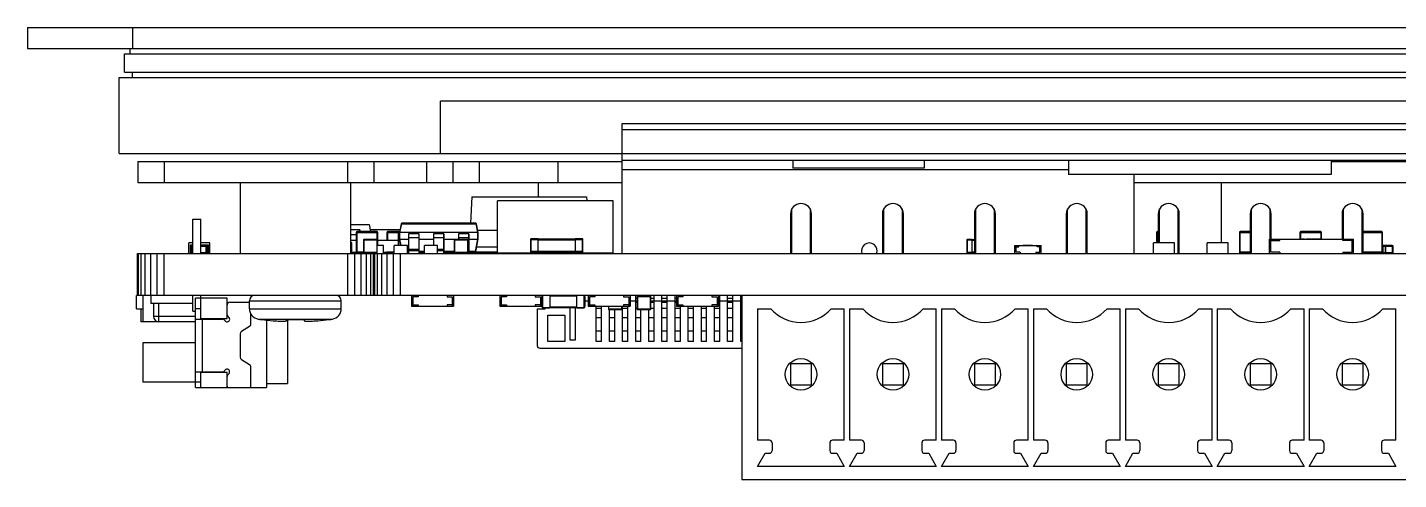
# Model space of a CAD drawing. Header units: inches. Extents: x -190 to 160, y -110 to 38.
# Drawn here: x -152.1 to -99.9, y -109.9 to -92.7 of the extents above; entities that cross this region are included whole.
import ezdxf

# ---------------------------------------------------------------- set-up
doc = ezdxf.new("R2010")
doc.units = ezdxf.units.IN
doc.header["$LTSCALE"] = 1.21
doc.header["$MEASUREMENT"] = 0
doc.layers.get('0').update_dxf_attribs({"linetype": 'CONTINUOUS'})
doc.layers.add('02___PRT_ALL_AXES', color=7, linetype='CONTINUOUS')

msp = doc.modelspace()

# ---------------------------------------------------------------- linework, layer by layer
at = {"color": 7, "linetype": 'Continuous'}
for p, q in [((-152.059, -92.674), (-152.059, -93.474)), ((-152.059, -92.674), (-39.659, -92.674)), ((-148.059, -92.674), (-148.059, -93.474)), ((-152.059, -93.474), (-39.659, -93.474)), ((-148.359, -94.374), (-148.359, -93.674)), ((-148.359, -93.674), (-68.124, -93.674)), ((-148.159, -93.474), (-148.159, -93.674)), ((-148.359, -94.374), (-68.124, -94.374)), ((-148.059, -94.574), (-148.059, -94.374)), ((-148.569, -97.474), (-148.569, -94.574)), ((-148.569, -94.574), (-68.124, -94.574)), ((-136.328, -97.474), (-136.328, -95.485)), ((-72.208, -95.485), (-136.328, -95.485)), ((-129.419, -101.274), (-129.419, -96.324)), ((-129.419, -96.324), (-77.919, -96.324)), ((-77.919, -96.574), (-129.419, -96.574)), ((-148.569, -97.474), (-68.124, -97.474)), ((-147.859, -97.774), (-147.859, -98.574)), ((-147.859, -97.774), (-129.419, -97.774)), ((-146.859, -97.774), (-146.859, -98.574)), ((-139.859, -98.574), (-139.859, -97.774)), ((-138.859, -98.574), (-138.859, -97.774)), ((-136.859, -98.574), (-136.859, -97.774)), ((-135.859, -97.774), (-135.859, -98.574)), ((-134.859, -97.774), (-134.859, -98.574)), ((-131.859, -98.574), (-131.859, -97.774)), ((-129.419, -97.724), (-77.919, -97.724)), ((-129.419, -98.074), (-112.419, -98.074)), ((-122.919, -97.724), (-122.919, -98.024)), ((-117.919, -98.024), (-122.919, -98.024)), ((-117.919, -97.724), (-117.919, -98.024)), ((-112.419, -97.724), (-112.419, -98.274)), ((-102.419, -97.724), (-102.419, -98.274)), ((-102.419, -97.774), (-67.694, -97.774)), ((-147.859, -98.574), (-129.419, -98.574)), ((-143.959, -98.574), (-143.959, -101.274)), ((-139.759, -98.574), (-139.759, -101.274)), ((-132.609, -98.574), (-132.609, -99.123)), ((-102.419, -98.274), (-112.419, -98.274)), ((-109.919, -101.274), (-109.919, -98.274)), ((-109.919, -98.574), (-64.394, -98.574)), ((-106.609, -98.574), (-106.609, -100.874)), ((-135.143, -99.123), (-135.195, -100.124)), ((-135.143, -99.123), (-130.775, -99.123)), ((-130.775, -99.123), (-130.767, -99.274)), ((-134.159, -101.249), (-134.159, -99.274)), ((-129.759, -99.274), (-134.159, -99.274)), ((-129.759, -101.249), (-129.759, -99.274)), ((-122.959, -101.274), (-122.959, -99.58)), ((-122.259, -99.58), (-122.259, -101.274)), ((-119.459, -101.274), (-119.459, -99.58)), ((-118.759, -99.58), (-118.759, -101.274)), ((-115.959, -101.274), (-115.959, -99.58)), ((-115.259, -99.58), (-115.259, -101.274)), ((-112.459, -101.274), (-112.459, -99.58)), ((-111.759, -99.58), (-111.759, -101.274)), ((-108.959, -100.874), (-108.959, -99.58)), ((-108.259, -99.58), (-108.259, -101.274)), ((-105.459, -101.274), (-105.459, -99.58)), ((-104.759, -99.58), (-104.759, -100.724)), ((-101.959, -100.724), (-101.959, -99.58)), ((-101.259, -99.58), (-101.259, -101.274)), ((-145.759, -101.274), (-145.759, -99.974)), ((-145.759, -99.974), (-145.459, -99.974)), ((-145.459, -101.274), (-145.459, -99.974)), ((-139.759, -100.174), (-139.045, -100.174)), ((-139.045, -100.174), (-138.999, -100.439)), ((-137.836, -100.144), (-137.9, -100.474)), ((-137.876, -100.474), (-137.811, -100.144)), ((-137.836, -100.144), (-137.811, -100.144)), ((-137.811, -100.144), (-137.811, -100.124)), ((-134.989, -100.124), (-137.811, -100.124)), ((-137.811, -100.144), (-134.989, -100.144)), ((-134.989, -100.124), (-134.989, -100.144)), ((-134.989, -100.144), (-134.925, -100.474)), ((-134.989, -100.144), (-134.964, -100.144)), ((-134.9, -100.474), (-134.964, -100.144)), ((-123.009, -99.774), (-123.009, -101.274)), ((-122.209, -101.274), (-122.209, -99.774)), ((-119.509, -99.774), (-119.509, -101.274)), ((-118.709, -101.274), (-118.709, -99.774)), ((-116.009, -99.774), (-116.009, -101.274)), ((-115.209, -101.274), (-115.209, -99.774)), ((-112.509, -99.774), (-112.509, -101.274)), ((-111.709, -101.274), (-111.709, -99.774)), ((-109.009, -99.774), (-109.009, -100.874)), ((-108.209, -101.274), (-108.209, -99.774)), ((-105.509, -99.774), (-105.509, -101.274)), ((-104.709, -100.724), (-104.709, -99.774)), ((-102.009, -99.774), (-102.009, -100.724)), ((-101.209, -101.274), (-101.209, -99.774)), ((-139.409, -100.374), (-139.759, -100.374)), ((-139.759, -100.546), (-139.541, -100.546)), ((-139.541, -100.469), (-139.541, -101.229)), ((-139.541, -100.469), (-138.721, -100.469)), ((-139.511, -101.259), (-139.511, -100.439)), ((-138.751, -100.439), (-139.511, -100.439)), ((-139.409, -100.374), (-139.409, -100.439)), ((-139.404, -100.439), (-139.404, -100.379)), ((-139.24, -101.259), (-139.24, -100.739)), ((-138.76, -100.739), (-139.24, -100.739)), ((-137.881, -100.374), (-139.01, -100.374)), ((-138.76, -100.739), (-138.76, -101.259)), ((-138.751, -100.439), (-138.751, -100.741)), ((-138.721, -100.973), (-138.721, -100.469)), ((-138.371, -100.469), (-138.371, -100.774)), ((-138.371, -100.469), (-137.899, -100.469)), ((-138.341, -100.774), (-138.341, -100.439)), ((-137.893, -100.439), (-138.341, -100.439)), ((-137.949, -100.469), (-137.949, -100.974)), ((-137.919, -100.974), (-137.919, -100.439)), ((-137.9, -100.474), (-137.9, -100.724)), ((-137.876, -100.474), (-137.9, -100.474)), ((-137.9, -100.724), (-137.856, -100.973)), ((-137.875, -100.724), (-137.9, -100.724)), ((-137.875, -100.724), (-137.875, -100.474)), ((-134.925, -100.474), (-137.875, -100.474)), ((-137.832, -100.973), (-137.875, -100.724)), ((-137.875, -100.724), (-137.55, -100.724)), ((-137.55, -100.534), (-137.55, -101.274)), ((-137.55, -100.662), (-137.54, -100.659)), ((-137.54, -101.274), (-137.54, -100.524)), ((-137.16, -100.524), (-137.54, -100.524)), ((-137.54, -100.659), (-137.16, -100.659)), ((-137.16, -100.524), (-137.16, -101.274)), ((-137.16, -100.659), (-137.15, -100.662)), ((-137.15, -101.274), (-137.15, -100.534)), ((-137.15, -100.724), (-136.6, -100.724)), ((-136.6, -100.534), (-136.6, -100.974)), ((-136.6, -100.662), (-136.59, -100.659)), ((-136.59, -100.974), (-136.59, -100.524)), ((-136.21, -100.524), (-136.59, -100.524)), ((-136.59, -100.659), (-136.21, -100.659)), ((-136.21, -100.524), (-136.21, -101.274)), ((-136.21, -100.659), (-136.2, -100.662)), ((-136.2, -101.274), (-136.2, -100.534)), ((-136.2, -100.724), (-135.65, -100.724)), ((-135.79, -101.259), (-135.79, -100.739)), ((-135.31, -100.739), (-135.79, -100.739)), ((-135.65, -100.534), (-135.65, -100.739)), ((-135.65, -100.662), (-135.64, -100.659)), ((-135.64, -100.739), (-135.64, -100.524)), ((-135.26, -100.524), (-135.64, -100.524)), ((-135.64, -100.659), (-135.26, -100.659)), ((-135.31, -100.739), (-135.31, -101.259)), ((-135.26, -100.524), (-135.26, -101.274)), ((-135.26, -100.659), (-135.25, -100.662)), ((-135.25, -101.274), (-135.25, -100.534)), ((-135.25, -100.724), (-134.925, -100.724)), ((-134.925, -100.724), (-135.009, -101.203)), ((-134.985, -101.203), (-134.9, -100.724)), ((-134.925, -100.474), (-134.925, -100.724)), ((-134.9, -100.474), (-134.925, -100.474)), ((-134.9, -100.724), (-134.925, -100.724)), ((-134.918, -100.383), (-134.159, -100.383)), ((-134.9, -100.724), (-134.9, -100.474)), ((-132.909, -100.743), (-132.909, -101.203)), ((-132.909, -100.743), (-132.609, -100.743)), ((-132.879, -101.233), (-132.879, -100.713)), ((-132.609, -100.713), (-132.879, -100.713)), ((-132.609, -101.233), (-132.609, -100.713)), ((-131.209, -100.723), (-132.609, -100.723)), ((-131.209, -100.713), (-131.209, -101.233)), ((-130.939, -100.713), (-131.209, -100.713)), ((-131.209, -100.743), (-130.909, -100.743)), ((-130.939, -100.713), (-130.939, -101.233)), ((-130.909, -101.203), (-130.909, -100.743)), ((-116.269, -101.259), (-116.269, -100.739)), ((-116.089, -100.739), (-116.269, -100.739)), ((-116.089, -101.259), (-116.089, -100.739)), ((-109.069, -100.469), (-109.069, -100.874)), ((-109.069, -100.469), (-109.009, -100.469)), ((-109.039, -100.874), (-109.039, -100.439)), ((-109.009, -100.439), (-109.039, -100.439)), ((-105.919, -100.469), (-105.919, -101.229)), ((-105.919, -100.469), (-105.509, -100.469)), ((-105.889, -101.259), (-105.889, -100.439)), ((-105.509, -100.439), (-105.889, -100.439)), ((-104.775, -101.274), (-104.775, -100.724)), ((-104.775, -100.724), (-101.575, -100.724)), ((-104.725, -101.224), (-104.725, -100.724)), ((-104.375, -100.774), (-104.375, -100.724)), ((-103.614, -100.469), (-103.614, -100.724)), ((-103.614, -100.469), (-102.794, -100.469)), ((-103.584, -100.724), (-103.584, -100.439)), ((-102.824, -100.439), (-103.584, -100.439)), ((-103.53, -100.723), (-103.53, -100.724)), ((-103.44, -100.723), (-103.53, -100.723)), ((-103.471, -100.723), (-103.471, -100.724)), ((-103.44, -100.723), (-103.44, -100.724)), ((-103.36, -100.724), (-103.36, -100.723)), ((-103.192, -100.723), (-103.36, -100.723)), ((-103.192, -100.723), (-103.192, -100.724)), ((-103.163, -100.723), (-103.163, -100.724)), ((-102.994, -100.723), (-103.163, -100.723)), ((-103.078, -100.723), (-103.078, -100.724)), ((-102.994, -100.723), (-102.994, -100.724)), ((-102.967, -100.723), (-102.967, -100.724)), ((-102.799, -100.723), (-102.967, -100.723)), ((-102.95, -100.723), (-102.95, -100.724)), ((-102.885, -100.723), (-102.885, -100.724)), ((-102.824, -100.439), (-102.824, -100.723)), ((-102.824, -100.723), (-102.824, -100.724)), ((-102.799, -100.723), (-102.799, -100.724)), ((-102.794, -100.724), (-102.794, -100.469)), ((-101.975, -100.774), (-101.975, -100.724)), ((-101.625, -101.224), (-101.625, -100.724)), ((-101.575, -101.274), (-101.575, -100.724)), ((-100.499, -100.439), (-101.209, -100.439)), ((-101.209, -100.469), (-100.469, -100.469)), ((-100.499, -100.439), (-100.499, -101.259)), ((-100.469, -101.229), (-100.469, -100.469)), ((-145.91, -101.274), (-145.91, -100.874)), ((-145.759, -100.874), (-145.91, -100.874)), ((-145.85, -101.274), (-145.85, -100.949)), ((-145.85, -100.949), (-145.759, -100.949)), ((-145.825, -101.249), (-145.825, -100.974)), ((-145.801, -100.974), (-145.825, -100.974)), ((-145.814, -101.249), (-145.825, -101.249)), ((-145.815, -101), (-145.815, -101.243)), ((-145.815, -101), (-145.759, -101)), ((-145.759, -101.243), (-145.815, -101.243)), ((-145.8, -100.949), (-145.8, -100.974)), ((-145.784, -101.274), (-145.784, -100.969)), ((-145.759, -100.969), (-145.784, -100.969)), ((-145.455, -100.873), (-145.459, -100.873)), ((-145.11, -100.874), (-145.459, -100.874)), ((-145.459, -100.939), (-145.421, -100.939)), ((-145.459, -100.949), (-145.17, -100.949)), ((-145.459, -100.967), (-145.412, -100.967)), ((-145.236, -100.969), (-145.459, -100.969)), ((-145.459, -101), (-145.205, -101)), ((-145.205, -101.243), (-145.459, -101.243)), ((-145.455, -100.873), (-145.455, -100.874)), ((-145.449, -100.967), (-145.449, -100.969)), ((-145.427, -100.949), (-145.427, -100.939)), ((-145.421, -100.949), (-145.421, -100.939)), ((-145.412, -100.969), (-145.412, -100.967)), ((-145.408, -100.949), (-145.408, -100.939)), ((-145.408, -100.939), (-145.306, -100.939)), ((-145.384, -100.967), (-145.384, -100.969)), ((-145.384, -100.967), (-145.31, -100.967)), ((-145.373, -100.969), (-145.373, -100.967)), ((-145.356, -100.949), (-145.356, -100.939)), ((-145.321, -100.967), (-145.321, -100.969)), ((-145.31, -100.967), (-145.31, -100.969)), ((-145.306, -100.949), (-145.306, -100.939)), ((-145.27, -100.949), (-145.27, -100.969)), ((-145.266, -100.969), (-145.266, -101.274)), ((-145.236, -100.969), (-145.236, -101.274)), ((-145.22, -100.949), (-145.22, -100.974)), ((-145.195, -100.974), (-145.219, -100.974)), ((-145.195, -101.249), (-145.206, -101.249)), ((-145.205, -101.243), (-145.205, -101)), ((-145.195, -101.249), (-145.195, -100.974)), ((-145.17, -101.274), (-145.17, -100.949)), ((-145.11, -101.274), (-145.11, -100.874)), ((-139.541, -100.774), (-139.759, -100.774)), ((-139.709, -100.874), (-139.759, -100.874)), ((-139.709, -101.274), (-139.709, -100.874)), ((-139.709, -101.224), (-139.541, -101.224)), ((-139.26, -101.229), (-139.541, -101.229)), ((-139.511, -101.259), (-138.76, -101.259)), ((-139.409, -101.259), (-139.409, -101.269)), ((-139.404, -101.269), (-139.404, -101.259)), ((-139.364, -101.274), (-139.364, -101.259)), ((-139.26, -100.759), (-139.26, -101.239)), ((-139.26, -100.759), (-138.74, -100.759)), ((-138.74, -101.239), (-139.26, -101.239)), ((-139.12, -101.259), (-139.12, -101.274)), ((-139.094, -101.274), (-139.094, -101.259)), ((-139.023, -101.274), (-139.023, -101.259)), ((-139, -101.274), (-139, -101.259)), ((-138.74, -101.239), (-138.74, -100.759)), ((-138.696, -100.973), (-138.74, -100.973)), ((-138.5, -100.974), (-138.74, -100.974)), ((-137.949, -100.774), (-138.721, -100.774)), ((-138.696, -100.973), (-138.696, -100.974)), ((-138.5, -101.274), (-138.5, -100.974)), ((-138.5, -101.224), (-138.095, -101.224)), ((-138.367, -101.243), (-138.5, -101.243)), ((-138.475, -101.224), (-138.475, -101.274)), ((-138.444, -101.243), (-138.444, -101.224)), ((-138.371, -101.224), (-138.371, -101.229)), ((-138.095, -101.229), (-138.371, -101.229)), ((-138.341, -101.259), (-138.341, -101.224)), ((-138.341, -101.259), (-138.095, -101.259)), ((-138.304, -101.259), (-138.304, -101.274)), ((-138.259, -101.274), (-138.259, -101.259)), ((-138.095, -101.274), (-138.095, -100.974)), ((-137.595, -100.974), (-138.095, -100.974)), ((-137.911, -100.973), (-137.911, -100.974)), ((-137.791, -100.973), (-137.911, -100.973)), ((-137.85, -100.973), (-137.85, -100.974)), ((-137.791, -100.973), (-137.791, -100.974)), ((-137.595, -101.274), (-137.595, -100.974)), ((-137.55, -101.203), (-137.595, -101.203)), ((-137.595, -101.224), (-137.55, -101.224)), ((-137.55, -101.229), (-137.595, -101.229)), ((-137.595, -101.259), (-137.55, -101.259)), ((-137.54, -101.11), (-137.55, -101.113)), ((-137.55, -101.164), (-137.54, -101.164)), ((-137.54, -101.11), (-137.16, -101.11)), ((-137.16, -101.146), (-137.54, -101.146)), ((-137.16, -101.154), (-137.54, -101.154)), ((-137.54, -101.164), (-137.16, -101.164)), ((-137.15, -101.113), (-137.16, -101.11)), ((-137.16, -101.164), (-137.15, -101.164)), ((-136.945, -101.203), (-137.15, -101.203)), ((-137.15, -101.224), (-136.945, -101.224)), ((-136.945, -101.229), (-137.15, -101.229)), ((-137.137, -101.249), (-136.945, -101.249)), ((-137.129, -101.229), (-137.129, -101.224)), ((-136.945, -101.274), (-136.945, -100.974)), ((-136.445, -100.974), (-136.945, -100.974)), ((-136.761, -100.973), (-136.761, -100.974)), ((-136.641, -100.973), (-136.761, -100.973)), ((-136.7, -100.973), (-136.7, -100.974)), ((-136.641, -100.973), (-136.641, -100.974)), ((-136.445, -101.274), (-136.445, -100.974)), ((-136.445, -101.11), (-136.21, -101.11)), ((-136.21, -101.146), (-136.445, -101.146)), ((-136.21, -101.154), (-136.445, -101.154)), ((-136.445, -101.164), (-136.21, -101.164)), ((-136.2, -101.113), (-136.21, -101.11)), ((-136.21, -101.164), (-136.2, -101.164)), ((-135.81, -101.203), (-136.2, -101.203)), ((-136.2, -101.224), (-135.81, -101.224)), ((-135.81, -100.759), (-135.81, -101.239)), ((-135.81, -100.759), (-135.29, -100.759)), ((-135.29, -101.239), (-135.81, -101.239)), ((-135.79, -101.259), (-135.31, -101.259)), ((-135.65, -101.259), (-135.65, -101.274)), ((-135.64, -101.274), (-135.64, -101.259)), ((-135.29, -101.239), (-135.29, -100.759)), ((-135.29, -101.11), (-135.26, -101.11)), ((-135.26, -101.146), (-135.29, -101.146)), ((-135.26, -101.154), (-135.29, -101.154)), ((-135.29, -101.164), (-135.26, -101.164)), ((-135.25, -101.113), (-135.26, -101.11)), ((-135.26, -101.164), (-135.25, -101.164)), ((-135.009, -101.203), (-135.25, -101.203)), ((-135.25, -101.224), (-135.009, -101.224)), ((-134.971, -101.229), (-135.25, -101.229)), ((-135.241, -101.259), (-135.241, -101.224)), ((-135.241, -101.259), (-134.971, -101.259)), ((-135.009, -101.203), (-135.009, -101.224)), ((-134.985, -101.203), (-135.009, -101.203)), ((-134.159, -101.223), (-135.005, -101.223)), ((-134.971, -101.259), (-134.971, -101.223)), ((-134.971, -101.249), (-134.159, -101.249)), ((-134.953, -101.023), (-134.159, -101.023)), ((-134.159, -101.249), (-129.759, -101.249)), ((-133.971, -101.249), (-133.971, -101.259)), ((-133.971, -101.259), (-133.701, -101.259)), ((-133.701, -101.249), (-133.701, -101.259)), ((-132.609, -101.203), (-132.909, -101.203)), ((-132.879, -101.233), (-132.609, -101.233)), ((-132.609, -100.753), (-131.209, -100.753)), ((-131.209, -101.193), (-132.609, -101.193)), ((-132.609, -101.223), (-131.209, -101.223)), ((-132.609, -101.249), (-132.609, -101.274)), ((-132.307, -101.274), (-132.307, -101.249)), ((-132.057, -101.249), (-132.057, -101.274)), ((-130.909, -101.203), (-131.209, -101.203)), ((-131.209, -101.233), (-130.939, -101.233)), ((-130.957, -101.249), (-130.957, -101.274)), ((-130.707, -101.274), (-130.707, -101.249)), ((-116.289, -100.759), (-116.289, -101.239)), ((-116.289, -100.759), (-116.089, -100.759)), ((-116.089, -101.239), (-116.289, -101.239)), ((-116.269, -101.259), (-116.089, -101.259)), ((-116.009, -100.749), (-116.089, -100.749)), ((-116.089, -100.769), (-116.009, -100.769)), ((-116.009, -101.229), (-116.089, -101.229)), ((-116.089, -101.249), (-116.009, -101.249)), ((-114.47, -101.274), (-114.47, -100.974)), ((-114.47, -100.974), (-113.47, -100.974)), ((-114.42, -101.224), (-114.42, -100.974)), ((-114.42, -101.024), (-114.32, -101.024)), ((-114.27, -101.224), (-114.42, -101.224)), ((-114.32, -101.024), (-114.32, -100.974)), ((-114.27, -101.224), (-114.27, -101.274)), ((-114.15, -100.973), (-114.15, -100.974)), ((-114.069, -100.973), (-114.15, -100.973)), ((-114.11, -100.973), (-114.11, -100.974)), ((-114.069, -100.973), (-114.069, -100.974)), ((-114.059, -100.973), (-114.059, -100.974)), ((-113.975, -100.973), (-114.059, -100.973)), ((-114.007, -100.973), (-114.007, -100.974)), ((-113.993, -100.973), (-113.993, -100.974)), ((-113.975, -100.973), (-113.975, -100.974)), ((-113.964, -100.973), (-113.964, -100.974)), ((-113.883, -100.973), (-113.964, -100.973)), ((-113.923, -100.973), (-113.923, -100.974)), ((-113.883, -100.973), (-113.883, -100.974)), ((-113.872, -100.974), (-113.872, -100.973)), ((-113.791, -100.973), (-113.872, -100.973)), ((-113.791, -100.973), (-113.791, -100.974)), ((-113.67, -101.224), (-113.67, -101.274)), ((-113.67, -101.224), (-113.52, -101.224)), ((-113.62, -101.024), (-113.62, -100.974)), ((-113.52, -101.024), (-113.62, -101.024)), ((-113.52, -101.224), (-113.52, -100.974)), ((-113.47, -101.274), (-113.47, -100.974)), ((-109.186, -101.274), (-109.186, -100.874)), ((-108.386, -100.874), (-109.186, -100.874)), ((-108.882, -100.873), (-108.882, -100.874)), ((-108.732, -100.873), (-108.882, -100.873)), ((-108.805, -100.873), (-108.805, -100.874)), ((-108.732, -100.873), (-108.732, -100.874)), ((-108.386, -101.274), (-108.386, -100.874)), ((-107.149, -101.274), (-107.149, -100.874)), ((-106.349, -100.874), (-107.149, -100.874)), ((-106.844, -100.873), (-106.844, -100.874)), ((-106.694, -100.873), (-106.844, -100.873)), ((-106.768, -100.873), (-106.768, -100.874)), ((-106.694, -100.873), (-106.694, -100.874)), ((-106.349, -101.274), (-106.349, -100.874)), ((-105.509, -101.229), (-105.919, -101.229)), ((-105.889, -101.259), (-105.509, -101.259)), ((-104.725, -100.774), (-104.375, -100.774)), ((-104.375, -101.224), (-104.725, -101.224)), ((-104.375, -101.224), (-104.375, -101.274)), ((-101.625, -100.774), (-101.975, -100.774)), ((-101.975, -101.224), (-101.975, -101.274)), ((-101.975, -101.224), (-101.625, -101.224)), ((-100.469, -101.229), (-101.209, -101.229)), ((-101.209, -101.259), (-100.499, -101.259)), ((-101.145, -101.274), (-101.145, -101.259)), ((-100.901, -101.259), (-100.901, -101.274)), ((-100.471, -101.239), (-100.471, -101.243)), ((-100.071, -101.243), (-100.471, -101.243)), ((-100.469, -101), (-100.071, -101)), ((-100.441, -101.274), (-100.441, -100.969)), ((-100.101, -100.969), (-100.441, -100.969)), ((-100.375, -101), (-100.375, -101.243)), ((-100.369, -100.967), (-100.369, -100.969)), ((-100.369, -100.967), (-100.173, -100.967)), ((-100.368, -100.967), (-100.368, -100.969)), ((-100.359, -100.967), (-100.359, -100.969)), ((-100.35, -100.969), (-100.35, -100.967)), ((-100.345, -101.274), (-100.345, -100.969)), ((-100.28, -100.969), (-100.28, -100.967)), ((-100.235, -100.969), (-100.235, -100.967)), ((-100.217, -100.967), (-100.217, -100.969)), ((-100.173, -100.967), (-100.173, -100.969)), ((-100.101, -100.969), (-100.101, -101.274)), ((-100.071, -101.243), (-100.071, -101)), ((-147.867, -102.874), (-147.867, -101.274)), ((-147.867, -101.274), (-63.509, -101.274)), ((-147.833, -102.874), (-147.833, -101.274)), ((-147.732, -102.874), (-147.732, -101.274)), ((-147.572, -102.874), (-147.572, -101.274)), ((-147.363, -102.874), (-147.363, -101.274)), ((-147.12, -102.874), (-147.12, -101.274)), ((-146.859, -102.874), (-146.859, -101.274)), ((-139.859, -102.874), (-139.859, -101.274)), ((-139.404, -101.269), (-139.709, -101.269)), ((-139.598, -102.874), (-139.598, -101.274)), ((-139.354, -102.874), (-139.354, -101.274)), ((-139.146, -102.874), (-139.146, -101.274)), ((-138.985, -102.874), (-138.985, -101.274)), ((-138.885, -102.874), (-138.885, -101.274)), ((-138.859, -102.874), (-138.859, -101.274)), ((-138.833, -102.874), (-138.833, -101.274)), ((-138.732, -102.874), (-138.732, -101.274)), ((-138.572, -102.874), (-138.572, -101.274)), ((-138.363, -102.874), (-138.363, -101.274)), ((-138.12, -102.874), (-138.12, -101.274)), ((-137.859, -102.874), (-137.859, -101.274)), ((-147.909, -103.374), (-147.909, -102.874)), ((-63.509, -102.874), (-147.909, -102.874)), ((-147.659, -102.874), (-147.659, -103.874)), ((-147.359, -102.874), (-147.359, -103.174)), ((-145.759, -103.174), (-147.359, -103.174)), ((-147.259, -103.174), (-147.259, -103.674)), ((-147.059, -103.874), (-147.059, -103.174)), ((-145.759, -103.474), (-145.759, -102.874)), ((-145.659, -106.374), (-145.659, -102.974)), ((-144.459, -102.974), (-145.659, -102.974)), ((-145.459, -103.774), (-145.459, -102.874)), ((-144.459, -103.749), (-144.459, -102.974)), ((-144.359, -103.124), (-143.609, -103.124)), ((-143.609, -103.374), (-143.609, -103.074)), ((-143.609, -103.074), (-140.109, -103.074)), ((-140.109, -103.374), (-140.109, -103.074)), ((-137.433, -102.874), (-137.433, -103.274)), ((-137.433, -103.274), (-135.833, -103.274)), ((-137.383, -102.924), (-137.383, -103.274)), ((-137.183, -102.924), (-137.383, -102.924)), ((-137.383, -103.224), (-137.183, -103.224)), ((-137.183, -102.874), (-137.183, -102.924)), ((-137.183, -103.224), (-137.183, -103.274)), ((-136.86, -103.275), (-136.86, -103.274)), ((-136.86, -103.275), (-136.757, -103.275)), ((-136.806, -103.275), (-136.806, -103.274)), ((-136.779, -103.275), (-136.779, -103.274)), ((-136.757, -103.275), (-136.757, -103.274)), ((-136.757, -103.275), (-136.757, -103.274)), ((-136.742, -103.275), (-136.742, -103.274)), ((-136.742, -103.275), (-136.64, -103.275)), ((-136.691, -103.275), (-136.691, -103.274)), ((-136.641, -103.275), (-136.641, -103.274)), ((-136.64, -103.275), (-136.64, -103.274)), ((-136.626, -103.275), (-136.626, -103.274)), ((-136.626, -103.275), (-136.524, -103.275)), ((-136.611, -103.275), (-136.611, -103.274)), ((-136.574, -103.275), (-136.574, -103.274)), ((-136.535, -103.275), (-136.535, -103.274)), ((-136.525, -103.275), (-136.525, -103.274)), ((-136.524, -103.275), (-136.524, -103.274)), ((-136.509, -103.275), (-136.509, -103.274)), ((-136.509, -103.275), (-136.406, -103.275)), ((-136.458, -103.275), (-136.458, -103.274)), ((-136.407, -103.275), (-136.407, -103.274)), ((-136.406, -103.275), (-136.406, -103.274)), ((-136.083, -102.874), (-136.083, -102.924)), ((-136.083, -102.924), (-135.883, -102.924)), ((-136.083, -103.224), (-136.083, -103.274)), ((-135.883, -103.224), (-136.083, -103.224)), ((-135.883, -102.924), (-135.883, -103.274)), ((-135.833, -102.874), (-135.833, -103.274)), ((-135.833, -102.874), (-135.833, -103.274)), ((-134.073, -102.874), (-134.073, -103.274)), ((-134.073, -102.874), (-134.073, -103.274)), ((-134.073, -103.274), (-132.473, -103.274)), ((-134.023, -102.924), (-134.023, -103.274)), ((-133.823, -102.924), (-134.023, -102.924)), ((-134.023, -103.224), (-133.823, -103.224)), ((-133.823, -102.874), (-133.823, -102.924)), ((-133.823, -103.224), (-133.823, -103.274)), ((-133.5, -103.275), (-133.5, -103.274)), ((-133.5, -103.275), (-133.397, -103.275)), ((-133.499, -103.275), (-133.499, -103.274)), ((-133.448, -103.275), (-133.448, -103.274)), ((-133.397, -103.275), (-133.397, -103.274)), ((-133.382, -103.275), (-133.382, -103.274)), ((-133.382, -103.275), (-133.284, -103.275)), ((-133.381, -103.275), (-133.381, -103.274)), ((-133.327, -103.275), (-133.327, -103.274)), ((-133.284, -103.275), (-133.284, -103.274)), ((-133.282, -103.275), (-133.28, -103.275)), ((-133.28, -103.275), (-133.28, -103.274)), ((-133.266, -103.275), (-133.266, -103.274)), ((-133.266, -103.275), (-133.164, -103.275)), ((-133.265, -103.275), (-133.265, -103.274)), ((-133.215, -103.275), (-133.215, -103.274)), ((-133.164, -103.275), (-133.164, -103.274)), ((-133.149, -103.275), (-133.149, -103.274)), ((-133.149, -103.275), (-133.149, -103.274)), ((-133.149, -103.275), (-133.053, -103.275)), ((-133.146, -103.274), (-133.146, -103.275)), ((-133.098, -103.275), (-133.098, -103.274)), ((-133.053, -103.275), (-133.053, -103.274)), ((-133.052, -103.275), (-133.046, -103.275)), ((-133.046, -103.275), (-133.046, -103.274)), ((-132.723, -102.874), (-132.723, -102.924)), ((-132.723, -102.924), (-132.523, -102.924)), ((-132.723, -103.224), (-132.723, -103.274)), ((-132.523, -103.224), (-132.723, -103.224)), ((-132.523, -102.924), (-132.523, -103.274)), ((-132.473, -102.874), (-132.473, -103.274)), ((-132.459, -102.874), (-132.473, -102.96)), ((-132.473, -103.238), (-132.459, -103.326)), ((-132.458, -103.326), (-132.457, -103.324)), ((-132.457, -103.324), (-132.444, -103.324)), ((-132.447, -103.336), (-132.169, -103.336)), ((-132.444, -103.336), (-132.444, -103.324)), ((-132.444, -103.324), (-130.869, -103.324)), ((-132.351, -103.374), (-132.351, -103.336)), ((-132.169, -102.874), (-132.169, -103.336)), ((-132.157, -103.324), (-132.157, -102.874)), ((-132.157, -102.886), (-131.157, -102.886)), ((-131.157, -103.311), (-132.157, -103.311)), ((-131.401, -104.574), (-131.401, -103.324)), ((-131.201, -103.324), (-131.201, -104.574)), ((-131.157, -102.874), (-131.157, -103.324)), ((-131.144, -103.336), (-131.144, -102.874)), ((-131.144, -103.336), (-130.866, -103.336)), ((-130.869, -103.324), (-130.869, -103.336)), ((-130.869, -103.324), (-130.856, -103.324)), ((-130.832, -103.074), (-130.713, -103.074)), ((-130.713, -102.874), (-130.713, -103.274)), ((-130.713, -103.274), (-129.113, -103.274)), ((-130.663, -102.924), (-130.663, -103.274)), ((-130.463, -102.924), (-130.663, -102.924)), ((-130.663, -103.224), (-130.463, -103.224)), ((-130.463, -102.874), (-130.463, -102.924)), ((-130.463, -103.224), (-130.463, -103.274)), ((-130.401, -104.624), (-130.401, -103.274)), ((-130.201, -104.624), (-130.201, -103.274)), ((-130.14, -103.275), (-130.14, -103.274)), ((-130.14, -103.275), (-130.037, -103.275)), ((-130.086, -103.275), (-130.086, -103.274)), ((-130.059, -103.275), (-130.059, -103.274)), ((-130.037, -103.275), (-130.037, -103.274)), ((-130.037, -103.275), (-130.037, -103.274)), ((-130.022, -103.275), (-130.022, -103.274)), ((-130.022, -103.275), (-129.92, -103.275)), ((-129.971, -103.275), (-129.971, -103.274)), ((-129.94, -103.275), (-129.94, -103.389)), ((-129.921, -103.275), (-129.921, -103.274)), ((-129.92, -103.275), (-129.92, -103.274)), ((-129.92, -103.409), (-129.92, -103.274)), ((-129.906, -103.275), (-129.906, -103.274)), ((-129.906, -103.275), (-129.804, -103.275)), ((-129.891, -103.275), (-129.891, -103.274)), ((-129.854, -103.275), (-129.854, -103.274)), ((-129.815, -103.275), (-129.815, -103.274)), ((-129.805, -103.275), (-129.805, -103.274)), ((-129.804, -103.275), (-129.804, -103.274)), ((-129.789, -103.275), (-129.789, -103.274)), ((-129.789, -103.275), (-129.686, -103.275)), ((-129.738, -103.275), (-129.738, -103.274)), ((-129.687, -103.275), (-129.687, -103.274)), ((-129.686, -103.275), (-129.686, -103.274)), ((-129.44, -103.274), (-129.44, -103.409)), ((-129.42, -103.389), (-129.42, -103.274)), ((-129.401, -104.624), (-129.401, -103.274)), ((-129.363, -102.874), (-129.363, -102.924)), ((-129.363, -102.924), (-129.163, -102.924)), ((-129.363, -103.224), (-129.363, -103.274)), ((-129.163, -103.224), (-129.363, -103.224)), ((-129.201, -104.624), (-129.201, -103.274)), ((-129.163, -102.924), (-129.163, -103.274)), ((-129.113, -102.874), (-129.113, -103.274)), ((-129.113, -102.874), (-129.113, -103.274)), ((-129.113, -103.074), (-128.901, -103.074)), ((-128.901, -104.624), (-128.901, -102.874)), ((-128.846, -102.98), (-128.901, -102.98)), ((-128.901, -103.079), (-128.846, -103.079)), ((-128.846, -103.134), (-128.901, -103.134)), ((-128.846, -102.909), (-128.846, -103.389)), ((-128.846, -102.909), (-128.326, -102.909)), ((-128.826, -103.409), (-128.826, -102.889)), ((-128.346, -102.889), (-128.826, -102.889)), ((-128.701, -102.889), (-128.701, -102.874)), ((-128.401, -102.889), (-128.401, -102.874)), ((-128.346, -102.889), (-128.346, -103.409)), ((-128.326, -103.389), (-128.326, -102.909)), ((-128.201, -102.98), (-128.326, -102.98)), ((-128.326, -103.079), (-128.201, -103.079)), ((-128.201, -103.134), (-128.326, -103.134)), ((-128.201, -104.624), (-128.201, -102.874)), ((-128.201, -103.074), (-127.901, -103.074)), ((-127.901, -104.624), (-127.901, -102.874)), ((-127.701, -102.98), (-127.901, -102.98)), ((-127.901, -103.079), (-127.701, -103.079)), ((-127.701, -103.134), (-127.901, -103.134)), ((-127.701, -104.624), (-127.701, -102.874)), ((-127.701, -103.074), (-127.401, -103.074)), ((-127.401, -104.624), (-127.401, -102.874)), ((-127.353, -102.98), (-127.401, -102.98)), ((-127.401, -103.079), (-127.353, -103.079)), ((-127.353, -103.134), (-127.401, -103.134)), ((-127.353, -102.874), (-127.353, -103.274)), ((-127.353, -103.274), (-125.753, -103.274)), ((-127.303, -102.924), (-127.303, -103.274)), ((-127.103, -102.924), (-127.303, -102.924)), ((-127.303, -103.224), (-127.103, -103.224)), ((-127.201, -104.624), (-127.201, -103.274)), ((-127.103, -102.874), (-127.103, -102.924)), ((-127.103, -103.224), (-127.103, -103.274)), ((-126.901, -104.624), (-126.901, -103.274)), ((-126.78, -103.275), (-126.78, -103.274)), ((-126.78, -103.275), (-126.677, -103.275)), ((-126.726, -103.275), (-126.726, -103.274)), ((-126.701, -104.624), (-126.701, -103.275)), ((-126.699, -103.275), (-126.699, -103.274)), ((-126.677, -103.275), (-126.677, -103.274)), ((-126.677, -103.275), (-126.677, -103.274)), ((-126.662, -103.275), (-126.662, -103.274)), ((-126.662, -103.275), (-126.56, -103.275)), ((-126.611, -103.275), (-126.611, -103.274)), ((-126.561, -103.275), (-126.561, -103.274)), ((-126.56, -103.275), (-126.56, -103.274)), ((-126.546, -103.275), (-126.546, -103.274)), ((-126.546, -103.275), (-126.444, -103.275)), ((-126.531, -103.275), (-126.531, -103.274)), ((-126.494, -103.275), (-126.494, -103.274)), ((-126.456, -103.275), (-126.456, -103.274)), ((-126.445, -103.275), (-126.445, -103.274)), ((-126.444, -103.275), (-126.444, -103.274)), ((-126.429, -103.275), (-126.429, -103.274)), ((-126.429, -103.275), (-126.326, -103.275)), ((-126.401, -104.624), (-126.401, -103.275)), ((-126.378, -103.275), (-126.378, -103.274)), ((-126.327, -103.275), (-126.327, -103.274)), ((-126.326, -103.275), (-126.326, -103.274)), ((-126.201, -104.624), (-126.201, -103.274)), ((-126.003, -102.874), (-126.003, -102.924)), ((-126.003, -102.924), (-125.803, -102.924)), ((-126.003, -103.224), (-126.003, -103.274)), ((-125.803, -103.224), (-126.003, -103.224)), ((-125.901, -104.624), (-125.901, -103.274)), ((-125.803, -102.924), (-125.803, -103.274)), ((-125.753, -102.874), (-125.753, -103.274)), ((-125.753, -102.874), (-125.753, -103.274)), ((-125.701, -102.98), (-125.753, -102.98)), ((-125.753, -103.079), (-125.701, -103.079)), ((-125.701, -103.134), (-125.753, -103.134)), ((-125.701, -104.624), (-125.701, -102.874)), ((-125.701, -103.074), (-125.401, -103.074)), ((-125.401, -104.624), (-125.401, -102.874)), ((-125.201, -102.98), (-125.401, -102.98)), ((-125.401, -103.079), (-125.201, -103.079)), ((-125.201, -103.134), (-125.401, -103.134)), ((-125.201, -104.624), (-125.201, -102.874)), ((-125.201, -103.074), (-124.901, -103.074)), ((-124.901, -104.624), (-124.901, -102.874)), ((-124.859, -102.98), (-124.901, -102.98)), ((-124.901, -103.079), (-124.859, -103.079)), ((-124.859, -103.134), (-124.901, -103.134)), ((-124.859, -102.874), (-124.859, -109.874)), ((-147.909, -103.374), (-147.659, -103.374)), ((-147.745, -103.374), (-147.745, -103.874)), ((-145.659, -103.874), (-147.745, -103.874)), ((-145.659, -103.674), (-147.259, -103.674)), ((-145.759, -103.474), (-145.659, -103.474)), ((-145.459, -103.374), (-145.659, -103.374)), ((-145.659, -103.774), (-144.632, -103.774)), ((-145.459, -103.749), (-144.459, -103.749)), ((-145.409, -103.774), (-145.409, -105.774)), ((-144.524, -103.85), (-144.545, -103.824)), ((-143.559, -103.969), (-143.559, -103.565)), ((-143.143, -103.787), (-143.142, -103.782)), ((-142.959, -103.804), (-142.959, -106.374)), ((-142.201, -103.83), (-142.192, -103.782)), ((-142.159, -103.783), (-142.159, -106.224)), ((-141.525, -103.782), (-141.517, -103.83)), ((-140.575, -103.782), (-140.574, -103.787)), ((-132.651, -103.374), (-132.651, -104.774)), ((-132.651, -103.374), (-132.351, -103.374)), ((-132.251, -104.624), (-132.251, -103.624)), ((-132.251, -103.624), (-131.601, -103.624)), ((-131.601, -103.624), (-131.601, -104.624)), ((-130.201, -103.365), (-130.401, -103.365)), ((-130.201, -103.724), (-130.401, -103.724)), ((-129.42, -103.389), (-129.94, -103.389)), ((-129.92, -103.409), (-129.44, -103.409)), ((-129.901, -104.624), (-129.901, -103.409)), ((-129.701, -103.724), (-129.901, -103.724)), ((-129.701, -104.624), (-129.701, -103.409)), ((-129.201, -103.365), (-129.401, -103.365)), ((-129.201, -103.724), (-129.401, -103.724)), ((-128.846, -103.365), (-128.901, -103.365)), ((-128.701, -103.724), (-128.901, -103.724)), ((-128.326, -103.389), (-128.846, -103.389)), ((-128.826, -103.409), (-128.346, -103.409)), ((-128.701, -104.624), (-128.701, -103.409)), ((-128.401, -104.624), (-128.401, -103.409)), ((-128.201, -103.724), (-128.401, -103.724)), ((-128.201, -103.365), (-128.326, -103.365)), ((-127.701, -103.365), (-127.901, -103.365)), ((-127.701, -103.724), (-127.901, -103.724)), ((-127.201, -103.365), (-127.401, -103.365)), ((-127.201, -103.724), (-127.401, -103.724)), ((-126.701, -103.365), (-126.901, -103.365)), ((-126.701, -103.724), (-126.901, -103.724)), ((-126.201, -103.365), (-126.401, -103.365)), ((-126.201, -103.724), (-126.401, -103.724)), ((-125.701, -103.365), (-125.901, -103.365)), ((-125.701, -103.724), (-125.901, -103.724)), ((-125.201, -103.365), (-125.401, -103.365)), ((-125.201, -103.724), (-125.401, -103.724)), ((-124.859, -103.365), (-124.901, -103.365)), ((-124.859, -103.724), (-124.901, -103.724)), ((-124.259, -103.374), (-124.259, -108.374)), ((-124.259, -103.374), (-123.759, -103.374)), ((-121.459, -103.374), (-120.959, -103.374)), ((-120.959, -108.374), (-120.959, -103.374)), ((-120.759, -103.374), (-120.759, -108.374)), ((-120.759, -103.374), (-120.259, -103.374)), ((-117.959, -103.374), (-117.459, -103.374)), ((-117.459, -108.374), (-117.459, -103.374)), ((-117.259, -103.374), (-117.259, -108.374)), ((-117.259, -103.374), (-116.759, -103.374)), ((-114.459, -103.374), (-113.959, -103.374)), ((-113.959, -108.374), (-113.959, -103.374)), ((-113.759, -103.374), (-113.759, -108.374)), ((-113.759, -103.374), (-113.259, -103.374)), ((-110.959, -103.374), (-110.459, -103.374)), ((-110.459, -108.374), (-110.459, -103.374)), ((-110.259, -103.374), (-110.259, -108.374)), ((-110.259, -103.374), (-109.759, -103.374)), ((-107.459, -103.374), (-106.959, -103.374)), ((-106.959, -108.374), (-106.959, -103.374)), ((-106.759, -103.374), (-106.759, -108.374)), ((-106.759, -103.374), (-106.259, -103.374)), ((-103.959, -103.374), (-103.459, -103.374)), ((-103.459, -108.374), (-103.459, -103.374)), ((-103.259, -103.374), (-103.259, -108.374)), ((-103.259, -103.374), (-102.759, -103.374)), ((-100.459, -103.374), (-99.959, -103.374)), ((-99.959, -108.374), (-99.959, -103.374)), ((-143.959, -104.329), (-143.959, -105.219)), ((-143.606, -104.053), (-143.912, -104.245)), ((-130.201, -104.224), (-130.401, -104.224)), ((-129.701, -104.224), (-129.901, -104.224)), ((-129.201, -104.224), (-129.401, -104.224)), ((-128.701, -104.224), (-128.901, -104.224)), ((-128.201, -104.224), (-128.401, -104.224)), ((-127.701, -104.224), (-127.901, -104.224)), ((-127.201, -104.224), (-127.401, -104.224)), ((-126.701, -104.224), (-126.901, -104.224)), ((-126.201, -104.224), (-126.401, -104.224)), ((-125.701, -104.224), (-125.901, -104.224)), ((-125.201, -104.224), (-125.401, -104.224)), ((-124.859, -104.224), (-124.901, -104.224)), ((-147.659, -104.674), (-147.659, -106.174)), ((-145.659, -104.674), (-147.659, -104.674)), ((-132.551, -104.874), (-124.859, -104.874)), ((-131.601, -104.624), (-132.251, -104.624)), ((-131.201, -104.574), (-131.401, -104.574)), ((-130.201, -104.624), (-130.401, -104.624)), ((-129.701, -104.624), (-129.901, -104.624)), ((-129.201, -104.624), (-129.401, -104.624)), ((-128.701, -104.624), (-128.901, -104.624)), ((-128.201, -104.624), (-128.401, -104.624)), ((-127.701, -104.624), (-127.901, -104.624)), ((-127.201, -104.624), (-127.401, -104.624)), ((-126.701, -104.624), (-126.901, -104.624)), ((-126.201, -104.624), (-126.401, -104.624)), ((-125.701, -104.624), (-125.901, -104.624)), ((-125.201, -104.624), (-125.401, -104.624)), ((-124.859, -104.624), (-124.901, -104.624)), ((-143.912, -105.303), (-143.606, -105.495)), ((-145.659, -105.774), (-144.632, -105.774)), ((-145.459, -106.374), (-145.459, -105.774)), ((-144.459, -105.799), (-145.459, -105.799)), ((-144.459, -106.374), (-144.459, -105.799)), ((-144.383, -105.839), (-144.409, -105.861)), ((-143.559, -106.374), (-143.559, -105.579)), ((-123.009, -105.474), (-123.009, -106.274)), ((-122.209, -105.474), (-123.009, -105.474)), ((-122.209, -106.274), (-122.209, -105.474)), ((-119.509, -105.474), (-119.509, -106.274)), ((-118.709, -105.474), (-119.509, -105.474)), ((-118.709, -106.274), (-118.709, -105.474)), ((-116.009, -105.474), (-116.009, -106.274)), ((-115.209, -105.474), (-116.009, -105.474)), ((-115.209, -106.274), (-115.209, -105.474)), ((-112.509, -105.474), (-112.509, -106.274)), ((-111.709, -105.474), (-112.509, -105.474)), ((-111.709, -106.274), (-111.709, -105.474)), ((-109.009, -105.474), (-109.009, -106.274)), ((-108.209, -105.474), (-109.009, -105.474)), ((-108.209, -106.274), (-108.209, -105.474)), ((-105.509, -105.474), (-105.509, -106.274)), ((-104.709, -105.474), (-105.509, -105.474)), ((-104.709, -106.274), (-104.709, -105.474)), ((-102.009, -105.474), (-102.009, -106.274)), ((-101.209, -105.474), (-102.009, -105.474)), ((-101.209, -106.274), (-101.209, -105.474)), ((-145.459, -106.174), (-147.659, -106.174)), ((-145.659, -106.374), (-142.959, -106.374)), ((-142.959, -106.224), (-142.159, -106.224)), ((-123.009, -106.274), (-122.209, -106.274)), ((-119.509, -106.274), (-118.709, -106.274)), ((-116.009, -106.274), (-115.209, -106.274)), ((-112.509, -106.274), (-111.709, -106.274)), ((-109.009, -106.274), (-108.209, -106.274)), ((-105.509, -106.274), (-104.709, -106.274)), ((-102.009, -106.274), (-101.209, -106.274)), ((-123.809, -108.374), (-124.259, -108.374)), ((-123.709, -108.474), (-123.709, -108.774)), ((-121.509, -108.474), (-121.509, -108.774)), ((-120.959, -108.374), (-121.409, -108.374)), ((-120.309, -108.374), (-120.759, -108.374)), ((-120.209, -108.474), (-120.209, -108.774)), ((-118.009, -108.474), (-118.009, -108.774)), ((-117.459, -108.374), (-117.909, -108.374)), ((-116.809, -108.374), (-117.259, -108.374)), ((-116.709, -108.474), (-116.709, -108.774)), ((-114.509, -108.474), (-114.509, -108.774)), ((-113.959, -108.374), (-114.409, -108.374)), ((-113.309, -108.374), (-113.759, -108.374)), ((-113.209, -108.474), (-113.209, -108.774)), ((-111.009, -108.474), (-111.009, -108.774)), ((-110.459, -108.374), (-110.909, -108.374)), ((-109.809, -108.374), (-110.259, -108.374)), ((-109.709, -108.474), (-109.709, -108.774)), ((-107.509, -108.474), (-107.509, -108.774)), ((-106.959, -108.374), (-107.409, -108.374)), ((-106.309, -108.374), (-106.759, -108.374)), ((-106.209, -108.474), (-106.209, -108.774)), ((-104.009, -108.474), (-104.009, -108.774)), ((-103.459, -108.374), (-103.909, -108.374)), ((-102.809, -108.374), (-103.259, -108.374)), ((-102.709, -108.474), (-102.709, -108.774)), ((-100.509, -108.474), (-100.509, -108.774)), ((-99.959, -108.374), (-100.409, -108.374)), ((-124.259, -109.374), (-123.97, -108.874)), ((-123.97, -108.874), (-123.809, -108.874)), ((-121.409, -108.874), (-121.247, -108.874)), ((-121.247, -108.874), (-120.959, -109.374)), ((-120.759, -109.374), (-120.47, -108.874)), ((-120.47, -108.874), (-120.309, -108.874)), ((-117.909, -108.874), (-117.747, -108.874)), ((-117.747, -108.874), (-117.459, -109.374)), ((-117.259, -109.374), (-116.97, -108.874)), ((-116.97, -108.874), (-116.809, -108.874)), ((-114.409, -108.874), (-114.247, -108.874)), ((-114.247, -108.874), (-113.959, -109.374)), ((-113.759, -109.374), (-113.47, -108.874)), ((-113.47, -108.874), (-113.309, -108.874)), ((-110.909, -108.874), (-110.747, -108.874)), ((-110.747, -108.874), (-110.459, -109.374)), ((-110.259, -109.374), (-109.97, -108.874)), ((-109.97, -108.874), (-109.809, -108.874)), ((-107.409, -108.874), (-107.247, -108.874)), ((-107.247, -108.874), (-106.959, -109.374)), ((-106.759, -109.374), (-106.47, -108.874)), ((-106.47, -108.874), (-106.309, -108.874)), ((-103.909, -108.874), (-103.747, -108.874)), ((-103.747, -108.874), (-103.459, -109.374)), ((-103.259, -109.374), (-102.97, -108.874)), ((-102.97, -108.874), (-102.809, -108.874)), ((-100.409, -108.874), (-100.247, -108.874)), ((-100.247, -108.874), (-99.959, -109.374)), ((-120.959, -109.374), (-124.259, -109.374)), ((-117.459, -109.374), (-120.759, -109.374)), ((-113.959, -109.374), (-117.259, -109.374)), ((-110.459, -109.374), (-113.759, -109.374)), ((-106.959, -109.374), (-110.259, -109.374)), ((-103.459, -109.374), (-106.759, -109.374)), ((-99.959, -109.374), (-103.259, -109.374)), ((-124.859, -109.874), (-67.859, -109.874))]:
    msp.add_line(p, q, dxfattribs=at)
for points in [[(-132.459, -103.327), (-132.458, -103.329), (-132.456, -103.332), (-132.453, -103.334), (-132.45, -103.336), (-132.447, -103.336)], [(-130.866, -103.336), (-130.863, -103.336), (-130.86, -103.334), (-130.857, -103.332), (-130.855, -103.329), (-130.854, -103.327)], [(-130.854, -102.874), (-130.84, -102.962), (-130.832, -103.053), (-130.832, -103.145), (-130.84, -103.236), (-130.854, -103.326)]]:
    msp.add_lwpolyline(points, dxfattribs=at)
for centre in [(-122.609, -105.874), (-119.109, -105.874), (-115.609, -105.874), (-112.109, -105.874), (-108.609, -105.874), (-105.109, -105.874), (-101.609, -105.874)]:
    msp.add_circle(centre, 0.6, dxfattribs=at)
for centre, radius, start, end in [((-122.609, -99.774), 0.4, 0, 180), ((-119.109, -99.774), 0.4, 0, 180), ((-115.609, -99.774), 0.4, 0, 180), ((-112.109, -99.774), 0.4, 0, 180), ((-108.609, -99.774), 0.4, 0, 180), ((-105.109, -99.774), 0.4, 0, 180), ((-101.609, -99.774), 0.4, 0, 180), ((-137.811, -100.149), 0.025, 90, 169), ((-134.989, -100.149), 0.025, 11, 90), ((-139.511, -100.469), 0.03, 90, 180), ((-139.409, -100.379), 0.005, 0, 90), ((-139.24, -100.759), 0.02, 90, 180), ((-138.76, -100.759), 0.02, 0, 90), ((-138.751, -100.469), 0.03, 0, 90), ((-138.341, -100.469), 0.03, 90, 180), ((-137.919, -100.469), 0.03, 90, 180), ((-137.54, -100.534), 0.01, 90, 180), ((-137.16, -100.534), 0.01, 0, 90), ((-136.59, -100.534), 0.01, 90, 180), ((-136.21, -100.534), 0.01, 0, 90), ((-135.79, -100.759), 0.02, 90, 180), ((-135.64, -100.534), 0.01, 90, 180), ((-135.31, -100.759), 0.02, 0, 90), ((-135.26, -100.534), 0.01, 0, 90), ((-132.879, -100.743), 0.03, 90, 180), ((-130.939, -100.743), 0.03, 0, 90), ((-116.269, -100.759), 0.02, 90, 180), ((-109.039, -100.469), 0.03, 90, 180), ((-105.889, -100.469), 0.03, 90, 180), ((-103.584, -100.469), 0.03, 90, 180), ((-102.824, -100.469), 0.03, 0, 90), ((-100.499, -100.469), 0.03, 0, 90), ((-145.784, -101), 0.0305, 90, 180), ((-145.784, -101.243), 0.0305, 180, 270), ((-145.236, -101), 0.0305, 0, 90), ((-145.236, -101.243), 0.0305, 270, 0), ((-139.511, -101.229), 0.03, 180, 270), ((-139.24, -101.239), 0.02, 180, 270), ((-139.12, -101.243), 0.0305, 270, 330.1655), ((-139.023, -101.243), 0.0305, 209.7921, 270), ((-138.76, -101.239), 0.02, 270, 0), ((-138.475, -101.243), 0.0305, 270, 0), ((-138.341, -101.229), 0.03, 180, 270), ((-138.304, -101.243), 0.0305, 270, 330.1655), ((-137.54, -101.156), 0.00999, 89.9612, 179.9548), ((-137.54, -101.164), 0.00999, 89.9612, 179.9548), ((-137.16, -101.156), 0.00999, 0.0452, 90.0388), ((-137.16, -101.164), 0.00999, 0.0452, 90.0388), ((-137.159, -101.229), 0.03, 288.1458, 0), ((-136.21, -101.156), 0.00999, 0.0452, 90.0388), ((-136.21, -101.164), 0.00999, 0.0452, 90.0388), ((-135.79, -101.239), 0.02, 180, 270), ((-135.31, -101.239), 0.02, 270, 0), ((-135.26, -101.156), 0.00999, 0.0452, 90.0388), ((-135.26, -101.164), 0.00999, 0.0452, 90.0388), ((-135.241, -101.229), 0.03, 251.5188, 270), ((-135.009, -101.199), 0.025, 270, 350), ((-133.701, -101.229), 0.03, 270, 316.9631), ((-132.879, -101.203), 0.03, 180, 270), ((-130.939, -101.203), 0.03, 270, 0), ((-116.269, -101.239), 0.02, 180, 270), ((-105.889, -101.229), 0.03, 180, 270), ((-100.901, -101.243), 0.0305, 270, 330.1654), ((-100.499, -101.229), 0.03, 270, 0), ((-100.441, -101.243), 0.0305, 180, 270), ((-100.441, -101), 0.0305, 90, 158.344), ((-100.345, -101), 0.0305, 90, 180), ((-100.101, -101), 0.0305, 360, 90), ((-100.101, -101.243), 0.0305, 270, 360), ((-144.359, -103.224), 0.1, 90, 180), ((-143.409, -103.074), 0.2, 90, 180), ((-140.309, -103.074), 0.2, 0, 90), ((-113.086, -103.099), 19.372, 179.3345, 180.6659), ((-132.444, -103.324), 0.0125, 180.6724, 269.998), ((-112.269, -103.099), 20.176, 179.3608, 180.6388), ((-132.169, -103.324), 0.0125, 270, 0), ((-131.144, -103.324), 0.0125, 180, 270), ((-151.044, -103.099), 20.176, 359.3612, 0.6392), ((-128.826, -102.909), 0.02, 90, 180), ((-128.346, -102.909), 0.02, 0, 90), ((-147.059, -103.674), 0.2, 180, 270), ((-144.632, -103.874), 0.1, 30, 90), ((-144.459, -103.774), 0.1, 229.0816, 60), ((-144.359, -103.601), 0.1, 180, 240), ((-141.859, -94.311), 9.563, 261.5272, 262.279), ((-141.859, -94.254), 9.613, 262.3278, 264.9289), ((-141.859, -94.082), 9.705, 268.0295, 271.9705), ((-141.858, -94.254), 9.613, 275.0711, 277.6722), ((-141.859, -94.311), 9.563, 277.721, 278.4728), ((-129.92, -103.389), 0.02, 180, 270), ((-129.44, -103.389), 0.02, 270, 0), ((-128.826, -103.389), 0.02, 180, 270), ((-128.346, -103.389), 0.02, 270, 0), ((-122.609, -102.369), 1.527, 221.1395, 318.8605), ((-119.109, -102.369), 1.527, 221.1395, 318.8605), ((-115.609, -102.369), 1.527, 221.1395, 318.8605), ((-112.109, -102.369), 1.527, 221.1395, 318.8605), ((-108.609, -102.369), 1.527, 221.1395, 318.8605), ((-105.109, -102.369), 1.527, 221.1395, 318.8605), ((-101.609, -102.369), 1.527, 221.1395, 318.8605), ((-143.859, -104.329), 0.1, 122.0054, 180), ((-143.659, -103.969), 0.1, 302.0054, 0), ((-132.551, -104.774), 0.1, 180, 270), ((-143.859, -105.219), 0.1, 180, 237.9946), ((-144.632, -105.674), 0.1, 270, 330), ((-144.459, -105.774), 0.1, 319.1023, 150), ((-144.359, -105.947), 0.1, 120, 180), ((-143.659, -105.579), 0.1, 0, 57.9946), ((-144.359, -106.324), 0.1, 180, 210), ((-123.809, -108.474), 0.1, 0, 90), ((-121.409, -108.474), 0.1, 90, 180), ((-120.309, -108.474), 0.1, 0, 90), ((-117.909, -108.474), 0.1, 90, 180), ((-116.809, -108.474), 0.1, 0, 90), ((-114.409, -108.474), 0.1, 90, 180), ((-113.309, -108.474), 0.1, 0, 90), ((-110.909, -108.474), 0.1, 90, 180), ((-109.809, -108.474), 0.1, 0, 90), ((-107.409, -108.474), 0.1, 90, 180), ((-106.309, -108.474), 0.1, 0, 90), ((-103.909, -108.474), 0.1, 90, 180), ((-102.809, -108.474), 0.1, 0, 90), ((-100.409, -108.474), 0.1, 90, 180), ((-123.809, -108.774), 0.1, 270, 0), ((-121.409, -108.774), 0.1, 180, 270), ((-120.309, -108.774), 0.1, 270, 0), ((-117.909, -108.774), 0.1, 180, 270), ((-116.809, -108.774), 0.1, 270, 0), ((-114.409, -108.774), 0.1, 180, 270), ((-113.309, -108.774), 0.1, 270, 0), ((-110.909, -108.774), 0.1, 180, 270), ((-109.809, -108.774), 0.1, 270, 0), ((-107.409, -108.774), 0.1, 180, 270), ((-106.309, -108.774), 0.1, 270, 0), ((-103.909, -108.774), 0.1, 180, 270), ((-102.809, -108.774), 0.1, 270, 0), ((-100.409, -108.774), 0.1, 180, 270)]:
    msp.add_arc(centre, radius, start, end, dxfattribs=at)
for centre, start_param, end_param in [((-137.875, -100.345), -3.159801, -3.141593), ((-134.925, -100.345), -3.141593, -3.123385)]:
    msp.add_ellipse(centre, major_axis=(0, 0.129), ratio=0.19438, start_param=start_param, end_param=end_param, dxfattribs=at)
for points in [[(-137.875, -100.724), (-137.875, -100.724), (-137.875, -100.724), (-137.875, -100.724)], [(-134.925, -100.724), (-134.925, -100.724), (-134.925, -100.724), (-134.925, -100.724)]]:
    msp.add_open_spline(points, degree=3, dxfattribs=at)
for points, knots in [([(-142.709, -103.83), (-142.676, -103.833), (-142.612, -103.838), (-142.518, -103.844), (-142.432, -103.847), (-142.357, -103.849), (-142.301, -103.848), (-142.265, -103.846), (-142.243, -103.844), (-142.226, -103.841), (-142.215, -103.839), (-142.208, -103.836), (-142.204, -103.834), (-142.201, -103.832), (-142.201, -103.83)], [0, 0, 0, 0, 0.19278, 0.377802, 0.548279, 0.697896, 0.821142, 0.871465, 0.913676, 0.947479, 0.972758, 0.982264, 0.989796, 1, 1, 1, 1]), ([(-141.517, -103.83), (-141.516, -103.832), (-141.514, -103.834), (-141.51, -103.836), (-141.503, -103.839), (-141.492, -103.841), (-141.474, -103.844), (-141.453, -103.846), (-141.416, -103.848), (-141.361, -103.849), (-141.285, -103.847), (-141.199, -103.844), (-141.106, -103.838), (-141.042, -103.833), (-141.009, -103.83)], [0, 0, 0, 0, 0.010205, 0.017738, 0.027246, 0.052529, 0.086338, 0.128556, 0.178889, 0.302157, 0.451802, 0.622302, 0.807323, 1, 1, 1, 1])]:
    msp.add_open_spline(points, degree=3, knots=knots, dxfattribs=at)
at = {"layer": '02___PRT_ALL_AXES', "color": 7, "linetype": 'Continuous'}
for p, q in [((-143.609, -103.374), (-140.109, -103.374)), ((-143.268, -103.77), (-140.45, -103.77))]:
    msp.add_line(p, q, dxfattribs=at)
for centre, radius, start, end in [((-120.009, -101.174), 0.3, 338.783, 201.217), ((-143.209, -103.374), 0.4, 180, 261.5272), ((-140.509, -103.374), 0.4, 278.4728, 0)]:
    msp.add_arc(centre, radius, start, end, dxfattribs=at)

doc.saveas('drawing.dxf')
